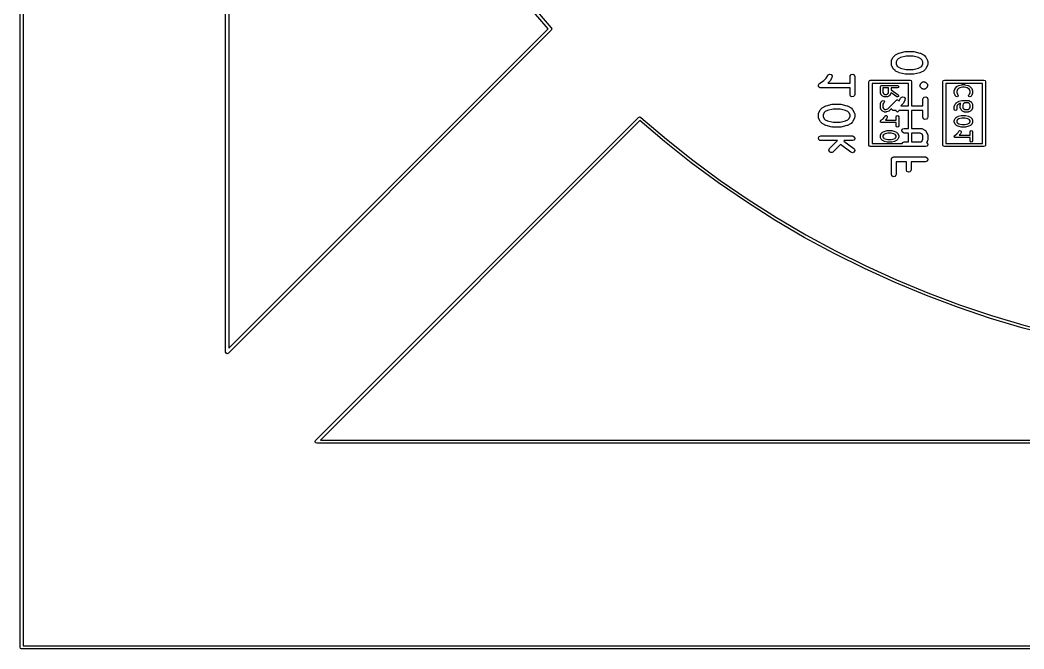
# Model space of a CAD drawing. Extents: x 98.9 to 179, y -122.8 to -42.7.
# Drawn here: x 98.87 to 130.61, y -122.83 to -102.96 of the extents above; entities that cross this region are included whole.
import ezdxf

# ---------------------------------------------------------------- set-up
doc = ezdxf.new("R2010")
doc.units = 0
doc.layers.add('BLACK', color=7, linetype='CONTINUOUS')

msp = doc.modelspace()

# ---------------------------------------------------------------- linework, layer by layer
at = {"layer": 'BLACK', "linetype": 'CONTINUOUS'}
for p, q in [((98.8653, -122.781), (98.8653, -42.7815)), ((98.9653, -42.8315), (98.9653, -122.731)), ((105.365, -113.453), (105.365, -52.1099)), ((105.465, -52.2306), (105.465, -113.332)), ((115.558, -103.239), (114.901, -102.465)), ((114.975, -102.404), (115.653, -103.203)), ((115.662, -103.277), (105.451, -113.488)), ((105.465, -113.332), (115.558, -103.239)), ((115.653, -103.203), (115.662, -103.207)), ((115.662, -103.207), (115.662, -103.208)), ((115.662, -103.208), (115.664, -103.209)), ((115.669, -103.261), (115.662, -103.277)), ((115.664, -103.209), (115.67, -103.226)), ((115.676, -103.245), (115.669, -103.261)), ((115.67, -103.226), (115.676, -103.242)), ((115.676, -103.242), (115.676, -103.243)), ((115.676, -103.243), (115.676, -103.245)), ((126.483, -104.119), (126.531, -104.071)), ((126.531, -104.071), (126.549, -104.058)), ((126.549, -104.058), (126.55, -104.057)), ((126.55, -104.057), (126.646, -104.009)), ((126.646, -104.009), (126.658, -104.006)), ((126.658, -104.006), (126.661, -104.004)), ((126.661, -104.004), (126.852, -103.956)), ((126.879, -104.104), (126.705, -104.147)), ((126.852, -103.956), (126.866, -103.955)), ((126.866, -103.955), (126.87, -103.954)), ((126.87, -103.954), (127.108, -103.954)), ((127.099, -104.104), (126.879, -104.104)), ((127.272, -104.147), (127.099, -104.104)), ((127.108, -103.954), (127.123, -103.957)), ((127.123, -103.957), (127.126, -103.956)), ((127.126, -103.956), (127.316, -104.004)), ((127.316, -104.004), (127.328, -104.009)), ((127.328, -104.009), (127.332, -104.009)), ((127.332, -104.009), (127.427, -104.057)), ((127.427, -104.057), (127.445, -104.07)), ((127.445, -104.07), (127.447, -104.071)), ((127.447, -104.071), (127.494, -104.119)), ((126.414, -104.267), (126.418, -104.241)), ((126.414, -104.362), (126.414, -104.267)), ((126.415, -104.366), (126.414, -104.362)), ((126.414, -104.371), (126.415, -104.366)), ((126.422, -104.396), (126.414, -104.371)), ((126.418, -104.241), (126.421, -104.238)), ((126.421, -104.238), (126.422, -104.233)), ((126.422, -104.233), (126.469, -104.138)), ((126.469, -104.491), (126.422, -104.396)), ((126.469, -104.138), (126.483, -104.12)), ((126.483, -104.12), (126.483, -104.119)), ((126.598, -104.216), (126.564, -104.285)), ((126.564, -104.285), (126.564, -104.345)), ((126.564, -104.345), (126.598, -104.413)), ((126.628, -104.186), (126.598, -104.216)), ((126.598, -104.413), (126.628, -104.443)), ((126.705, -104.147), (126.628, -104.186)), ((127.349, -104.186), (127.272, -104.147)), ((127.38, -104.216), (127.349, -104.186)), ((127.349, -104.443), (127.38, -104.413)), ((127.414, -104.285), (127.38, -104.216)), ((127.38, -104.413), (127.414, -104.345)), ((127.414, -104.345), (127.414, -104.285)), ((127.494, -104.119), (127.507, -104.137)), ((127.507, -104.137), (127.508, -104.138)), ((127.508, -104.138), (127.556, -104.234)), ((127.556, -104.396), (127.508, -104.491)), ((127.556, -104.234), (127.563, -104.258)), ((127.559, -104.388), (127.556, -104.391)), ((127.556, -104.391), (127.556, -104.396)), ((127.564, -104.362), (127.559, -104.388)), ((127.563, -104.258), (127.562, -104.263)), ((127.562, -104.263), (127.564, -104.267)), ((127.564, -104.267), (127.564, -104.362)), ((124.358, -104.794), (124.401, -104.71)), ((124.401, -104.71), (124.416, -104.689)), ((124.416, -104.689), (124.463, -104.668)), ((124.463, -104.668), (124.512, -104.683)), ((124.512, -104.683), (124.541, -104.726)), ((124.541, -104.726), (124.535, -104.777)), ((125.107, -104.743), (125.112, -104.718)), ((125.107, -104.954), (125.107, -104.743)), ((125.112, -104.718), (125.144, -104.678)), ((125.144, -104.678), (125.195, -104.669)), ((125.195, -104.669), (125.239, -104.695)), ((125.239, -104.695), (125.257, -104.743)), ((125.257, -104.743), (125.257, -105.315)), ((126.471, -104.492), (126.469, -104.491)), ((126.483, -104.511), (126.471, -104.492)), ((126.531, -104.558), (126.483, -104.511)), ((126.532, -104.559), (126.531, -104.558)), ((126.55, -104.572), (126.532, -104.559)), ((126.646, -104.62), (126.55, -104.572)), ((126.628, -104.443), (126.705, -104.482)), ((126.649, -104.62), (126.646, -104.62)), ((126.661, -104.626), (126.649, -104.62)), ((126.852, -104.673), (126.661, -104.626)), ((126.705, -104.482), (126.879, -104.525)), ((126.855, -104.673), (126.852, -104.673)), ((126.87, -104.675), (126.855, -104.673)), ((127.108, -104.675), (126.87, -104.675)), ((126.879, -104.525), (127.099, -104.525)), ((127.099, -104.525), (127.272, -104.482)), ((127.111, -104.674), (127.108, -104.675)), ((127.126, -104.673), (127.111, -104.674)), ((127.316, -104.626), (127.126, -104.673)), ((127.272, -104.482), (127.349, -104.443)), ((127.319, -104.624), (127.316, -104.626)), ((127.332, -104.62), (127.319, -104.624)), ((127.427, -104.572), (127.332, -104.62)), ((127.428, -104.571), (127.427, -104.572)), ((127.447, -104.558), (127.428, -104.571)), ((127.494, -104.511), (127.447, -104.558)), ((127.495, -104.509), (127.494, -104.511)), ((127.508, -104.491), (127.495, -104.509)), ((124.108, -105.016), (124.11, -105.012)), ((124.112, -105.037), (124.108, -105.016)), ((124.11, -105.008), (124.123, -104.99)), ((124.11, -105.012), (124.11, -105.008)), ((124.113, -105.059), (124.112, -105.037)), ((124.116, -105.062), (124.113, -105.059)), ((124.123, -104.99), (124.134, -104.971)), ((124.134, -104.971), (124.138, -104.97)), ((124.138, -104.97), (124.14, -104.967)), ((124.14, -104.967), (124.277, -104.875)), ((124.277, -104.875), (124.358, -104.794)), ((124.473, -104.892), (124.411, -104.954)), ((124.411, -104.954), (125.107, -104.954)), ((124.474, -104.89), (124.473, -104.892)), ((124.487, -104.872), (124.474, -104.89)), ((124.535, -104.777), (124.487, -104.872)), ((125.705, -104.91), (125.719, -104.875)), ((125.705, -106.91), (125.705, -104.91)), ((125.719, -104.875), (125.755, -104.86)), ((125.755, -104.86), (127.005, -104.86)), ((125.805, -104.96), (125.805, -106.86)), ((126.955, -104.96), (125.805, -104.96)), ((126.066, -105.065), (126.078, -105.036)), ((126.078, -105.036), (126.106, -105.025)), ((126.106, -105.025), (126.606, -105.025)), ((126.606, -105.025), (126.634, -105.036)), ((126.634, -105.036), (126.646, -105.065)), ((126.955, -105.668), (126.955, -104.96)), ((127.005, -104.86), (127.04, -104.875)), ((127.04, -104.875), (127.055, -104.91)), ((127.055, -104.91), (127.055, -105.668)), ((127.319, -105.022), (127.32, -105.019)), ((127.324, -105.041), (127.319, -105.022)), ((127.32, -105.016), (127.321, -105.013)), ((127.32, -105.019), (127.32, -105.016)), ((127.321, -105.01), (127.332, -104.994)), ((127.321, -105.013), (127.321, -105.01)), ((127.326, -105.061), (127.324, -105.041)), ((127.328, -105.064), (127.326, -105.061)), ((127.332, -104.994), (127.341, -104.976)), ((127.341, -104.976), (127.388, -104.928)), ((127.388, -104.928), (127.396, -104.923)), ((127.396, -104.923), (127.398, -104.92)), ((127.398, -104.92), (127.401, -104.919)), ((127.401, -104.919), (127.409, -104.913)), ((127.409, -104.913), (127.429, -104.912)), ((127.429, -104.912), (127.448, -104.907)), ((127.448, -104.907), (127.454, -104.909)), ((127.454, -104.909), (127.461, -104.909)), ((127.461, -104.909), (127.477, -104.92)), ((127.477, -104.92), (127.494, -104.928)), ((127.494, -104.928), (127.542, -104.976)), ((127.542, -104.976), (127.547, -104.984)), ((127.547, -104.984), (127.55, -104.986)), ((127.55, -104.986), (127.551, -104.989)), ((127.561, -105.048), (127.55, -105.064)), ((127.551, -104.989), (127.551, -104.989)), ((127.551, -104.989), (127.554, -104.991)), ((127.554, -104.991), (127.554, -104.993)), ((127.554, -104.993), (127.557, -104.997)), ((127.557, -104.997), (127.558, -105.017)), ((127.558, -105.017), (127.563, -105.035)), ((127.563, -105.042), (127.561, -105.045)), ((127.561, -105.045), (127.561, -105.048)), ((127.563, -105.035), (127.562, -105.039)), ((127.562, -105.039), (127.563, -105.042)), ((128.041, -104.91), (128.056, -104.875)), ((128.041, -106.91), (128.041, -104.91)), ((128.056, -104.875), (128.091, -104.86)), ((128.091, -104.86), (129.341, -104.86)), ((128.141, -104.96), (128.141, -106.86)), ((129.291, -104.96), (128.141, -104.96)), ((128.438, -105.108), (128.486, -105.06)), ((128.486, -105.06), (128.492, -105.058)), ((128.492, -105.058), (128.496, -105.053)), ((128.496, -105.053), (128.544, -105.029)), ((128.544, -105.029), (128.548, -105.029)), ((128.548, -105.029), (128.552, -105.026)), ((128.552, -105.026), (128.647, -105.002)), ((128.647, -105.002), (128.652, -105.003)), ((128.652, -105.003), (128.657, -105.001)), ((128.657, -105.001), (128.728, -105.001)), ((128.728, -105.001), (128.733, -105.003)), ((128.733, -105.003), (128.738, -105.002)), ((128.738, -105.002), (128.833, -105.026)), ((128.833, -105.026), (128.837, -105.029)), ((128.837, -105.029), (128.841, -105.029)), ((128.841, -105.029), (128.889, -105.053)), ((128.889, -105.053), (128.893, -105.058)), ((128.893, -105.058), (128.899, -105.06)), ((128.899, -105.06), (128.947, -105.108)), ((129.291, -106.86), (129.291, -104.96)), ((129.341, -104.86), (129.377, -104.875)), ((129.377, -104.875), (129.391, -104.91)), ((129.391, -104.91), (129.391, -106.91)), ((124.117, -105.066), (124.116, -105.062)), ((124.134, -105.08), (124.117, -105.066)), ((124.149, -105.096), (124.134, -105.08)), ((124.153, -105.097), (124.149, -105.096)), ((124.156, -105.099), (124.153, -105.097)), ((124.182, -105.104), (124.156, -105.099)), ((125.107, -105.104), (124.182, -105.104)), ((125.107, -105.315), (125.107, -105.104)), ((125.125, -105.363), (125.107, -105.315)), ((125.169, -105.389), (125.125, -105.363)), ((125.252, -105.34), (125.219, -105.38)), ((125.257, -105.315), (125.252, -105.34)), ((126.066, -105.255), (126.066, -105.065)), ((126.069, -105.264), (126.066, -105.255)), ((126.07, -105.273), (126.069, -105.264)), ((126.094, -105.321), (126.07, -105.273)), ((126.099, -105.325), (126.094, -105.321)), ((126.101, -105.331), (126.099, -105.325)), ((126.125, -105.355), (126.101, -105.331)), ((126.131, -105.357), (126.125, -105.355)), ((126.136, -105.362), (126.131, -105.357)), ((126.183, -105.386), (126.136, -105.362)), ((126.146, -105.105), (126.146, -105.246)), ((126.328, -105.105), (126.146, -105.105)), ((126.146, -105.246), (126.162, -105.279)), ((126.162, -105.279), (126.177, -105.294)), ((126.177, -105.294), (126.21, -105.31)), ((126.21, -105.31), (126.263, -105.31)), ((126.263, -105.31), (126.296, -105.294)), ((126.338, -105.362), (126.29, -105.386)), ((126.296, -105.294), (126.311, -105.279)), ((126.311, -105.279), (126.328, -105.246)), ((126.328, -105.246), (126.328, -105.105)), ((126.342, -105.357), (126.338, -105.362)), ((126.348, -105.355), (126.342, -105.357)), ((126.372, -105.331), (126.348, -105.355)), ((126.375, -105.325), (126.372, -105.331)), ((126.38, -105.321), (126.375, -105.325)), ((126.403, -105.273), (126.38, -105.321)), ((126.404, -105.264), (126.403, -105.273)), ((126.406, -105.259), (126.404, -105.264)), ((126.583, -105.383), (126.406, -105.259)), ((126.606, -105.105), (126.408, -105.105)), ((126.408, -105.105), (126.408, -105.163)), ((126.408, -105.163), (126.629, -105.318)), ((126.634, -105.093), (126.606, -105.105)), ((126.639, -105.373), (126.613, -105.39)), ((126.629, -105.318), (126.645, -105.343)), ((126.646, -105.065), (126.634, -105.093)), ((126.645, -105.343), (126.639, -105.373)), ((127.329, -105.066), (127.328, -105.064)), ((127.331, -105.069), (127.329, -105.066)), ((127.332, -105.072), (127.331, -105.069)), ((127.331, -105.069), (127.331, -105.069)), ((127.335, -105.074), (127.332, -105.072)), ((127.341, -105.082), (127.335, -105.074)), ((127.388, -105.13), (127.341, -105.082)), ((127.406, -105.138), (127.388, -105.13)), ((127.422, -105.149), (127.406, -105.138)), ((127.428, -105.148), (127.422, -105.149)), ((127.435, -105.151), (127.428, -105.148)), ((127.453, -105.146), (127.435, -105.151)), ((127.473, -105.145), (127.453, -105.146)), ((127.481, -105.139), (127.473, -105.145)), ((127.484, -105.138), (127.481, -105.139)), ((127.486, -105.135), (127.484, -105.138)), ((127.494, -105.13), (127.486, -105.135)), ((127.542, -105.082), (127.494, -105.13)), ((127.55, -105.064), (127.542, -105.082)), ((128.403, -105.208), (128.405, -105.201)), ((128.403, -105.255), (128.403, -105.208)), ((128.405, -105.261), (128.403, -105.255)), ((128.405, -105.195), (128.428, -105.123)), ((128.405, -105.201), (128.405, -105.195)), ((128.405, -105.268), (128.405, -105.261)), ((128.428, -105.339), (128.405, -105.268)), ((128.428, -105.123), (128.435, -105.116)), ((128.435, -105.346), (128.428, -105.339)), ((128.435, -105.116), (128.438, -105.108)), ((128.438, -105.355), (128.435, -105.346)), ((128.462, -105.379), (128.438, -105.355)), ((128.49, -105.39), (128.462, -105.379)), ((128.501, -105.158), (128.483, -105.214)), ((128.483, -105.214), (128.483, -105.249)), ((128.483, -105.249), (128.501, -105.305)), ((128.518, -105.379), (128.49, -105.39)), ((128.538, -105.121), (128.501, -105.158)), ((128.501, -105.305), (128.518, -105.322)), ((128.518, -105.322), (128.53, -105.35)), ((128.53, -105.35), (128.518, -105.379)), ((128.576, -105.102), (128.538, -105.121)), ((128.662, -105.081), (128.576, -105.102)), ((128.723, -105.081), (128.662, -105.081)), ((128.81, -105.102), (128.723, -105.081)), ((128.847, -105.121), (128.81, -105.102)), ((128.884, -105.158), (128.847, -105.121)), ((128.855, -105.35), (128.867, -105.322)), ((128.867, -105.379), (128.855, -105.35)), ((128.867, -105.322), (128.884, -105.305)), ((128.895, -105.39), (128.867, -105.379)), ((128.903, -105.214), (128.884, -105.158)), ((128.884, -105.305), (128.903, -105.249)), ((128.923, -105.379), (128.895, -105.39)), ((128.903, -105.249), (128.903, -105.214)), ((128.947, -105.355), (128.923, -105.379)), ((128.947, -105.108), (128.951, -105.116)), ((128.951, -105.346), (128.947, -105.355)), ((128.951, -105.116), (128.957, -105.123)), ((128.957, -105.339), (128.951, -105.346)), ((128.957, -105.123), (128.981, -105.195)), ((128.981, -105.268), (128.957, -105.339)), ((128.981, -105.195), (128.98, -105.201)), ((128.98, -105.201), (128.983, -105.208)), ((128.983, -105.255), (128.98, -105.261)), ((128.98, -105.261), (128.981, -105.268)), ((128.983, -105.208), (128.983, -105.255)), ((124.244, -105.724), (124.339, -105.676)), ((124.339, -105.676), (124.351, -105.672)), ((124.351, -105.672), (124.354, -105.67)), ((124.354, -105.67), (124.545, -105.623)), ((124.545, -105.623), (124.56, -105.622)), ((124.56, -105.622), (124.563, -105.621)), ((124.563, -105.621), (124.801, -105.621)), ((124.801, -105.621), (124.816, -105.623)), ((124.816, -105.623), (124.819, -105.623)), ((124.819, -105.623), (125.01, -105.67)), ((125.01, -105.67), (125.022, -105.676)), ((125.022, -105.676), (125.025, -105.676)), ((125.025, -105.676), (125.12, -105.724)), ((125.219, -105.38), (125.169, -105.389)), ((126.066, -105.612), (126.069, -105.604)), ((126.066, -105.731), (126.066, -105.612)), ((126.069, -105.604), (126.07, -105.594)), ((126.07, -105.594), (126.094, -105.547)), ((126.094, -105.547), (126.099, -105.542)), ((126.099, -105.542), (126.101, -105.536)), ((126.101, -105.536), (126.125, -105.513)), ((126.125, -105.513), (126.153, -105.501)), ((126.162, -105.588), (126.146, -105.622)), ((126.146, -105.622), (126.146, -105.722)), ((126.153, -105.501), (126.182, -105.513)), ((126.182, -105.569), (126.162, -105.588)), ((126.182, -105.513), (126.193, -105.541)), ((126.193, -105.541), (126.182, -105.569)), ((126.192, -105.387), (126.183, -105.386)), ((126.201, -105.39), (126.192, -105.387)), ((126.272, -105.39), (126.201, -105.39)), ((126.281, -105.387), (126.272, -105.39)), ((126.29, -105.386), (126.281, -105.387)), ((126.298, -105.768), (126.578, -105.489)), ((126.578, -105.489), (126.59, -105.484)), ((126.613, -105.39), (126.583, -105.383)), ((126.59, -105.484), (126.606, -105.477)), ((126.606, -105.477), (126.634, -105.489)), ((126.634, -105.489), (126.646, -105.517)), ((126.646, -105.528), (126.665, -105.508)), ((126.646, -105.517), (126.646, -105.528)), ((126.665, -105.508), (126.707, -105.424)), ((126.707, -105.424), (126.723, -105.403)), ((126.78, -105.606), (126.717, -105.668)), ((126.717, -105.668), (126.955, -105.668)), ((126.723, -105.403), (126.77, -105.383)), ((126.77, -105.383), (126.819, -105.397)), ((126.781, -105.604), (126.78, -105.606)), ((126.794, -105.586), (126.781, -105.604)), ((126.842, -105.491), (126.794, -105.586)), ((126.819, -105.397), (126.847, -105.44)), ((126.847, -105.44), (126.842, -105.491)), ((127.055, -105.668), (127.414, -105.668)), ((127.414, -105.458), (127.418, -105.432)), ((127.414, -105.668), (127.414, -105.458)), ((127.418, -105.432), (127.451, -105.393)), ((127.451, -105.393), (127.502, -105.384)), ((127.502, -105.384), (127.546, -105.409)), ((127.546, -105.409), (127.564, -105.458)), ((127.564, -105.458), (127.564, -106.029)), ((128.403, -105.684), (128.406, -105.675)), ((128.403, -105.779), (128.403, -105.684)), ((128.406, -105.675), (128.407, -105.666)), ((128.407, -105.666), (128.431, -105.618)), ((128.431, -105.618), (128.436, -105.614)), ((128.436, -105.614), (128.438, -105.608)), ((128.438, -105.608), (128.462, -105.584)), ((128.462, -105.584), (128.466, -105.582)), ((128.466, -105.582), (128.468, -105.579)), ((128.468, -105.579), (128.539, -105.531)), ((128.499, -105.66), (128.483, -105.693)), ((128.483, -105.693), (128.483, -105.779)), ((128.516, -105.643), (128.499, -105.66)), ((128.578, -105.602), (128.516, -105.643)), ((128.539, -105.531), (128.546, -105.53)), ((128.546, -105.53), (128.552, -105.526)), ((128.552, -105.526), (128.647, -105.502)), ((128.609, -105.594), (128.578, -105.602)), ((128.593, -105.636), (128.597, -105.627)), ((128.593, -105.731), (128.593, -105.636)), ((128.597, -105.618), (128.609, -105.594)), ((128.597, -105.627), (128.597, -105.618)), ((128.647, -105.502), (128.652, -105.503)), ((128.652, -105.503), (128.657, -105.501)), ((128.657, -105.501), (128.847, -105.501)), ((128.69, -105.612), (128.673, -105.646)), ((128.673, -105.646), (128.673, -105.722)), ((128.704, -105.598), (128.69, -105.612)), ((128.738, -105.581), (128.704, -105.598)), ((128.838, -105.581), (128.738, -105.581)), ((128.871, -105.598), (128.838, -105.581)), ((128.847, -105.501), (128.856, -105.504)), ((128.856, -105.504), (128.865, -105.505)), ((128.865, -105.505), (128.913, -105.529)), ((128.886, -105.612), (128.871, -105.598)), ((128.903, -105.646), (128.886, -105.612)), ((128.903, -105.722), (128.903, -105.646)), ((128.913, -105.529), (128.917, -105.534)), ((128.917, -105.534), (128.923, -105.536)), ((128.923, -105.536), (128.947, -105.56)), ((128.947, -105.56), (128.95, -105.566)), ((128.95, -105.566), (128.955, -105.571)), ((128.955, -105.571), (128.978, -105.618)), ((128.978, -105.618), (128.979, -105.627)), ((128.979, -105.627), (128.983, -105.636)), ((128.983, -105.636), (128.983, -105.731)), ((124.107, -105.934), (124.112, -105.908)), ((124.107, -106.029), (124.107, -105.934)), ((124.112, -105.908), (124.114, -105.905)), ((124.114, -105.905), (124.115, -105.9)), ((124.115, -105.9), (124.163, -105.805)), ((124.163, -105.805), (124.176, -105.787)), ((124.176, -105.787), (124.177, -105.785)), ((124.177, -105.785), (124.224, -105.738)), ((124.224, -105.738), (124.243, -105.725)), ((124.243, -105.725), (124.244, -105.724)), ((124.291, -105.883), (124.257, -105.951)), ((124.257, -105.951), (124.257, -106.011)), ((124.257, -106.011), (124.291, -106.08)), ((124.322, -105.852), (124.291, -105.883)), ((124.399, -105.814), (124.322, -105.852)), ((124.572, -105.771), (124.399, -105.814)), ((124.792, -105.771), (124.572, -105.771)), ((124.965, -105.814), (124.792, -105.771)), ((125.042, -105.852), (124.965, -105.814)), ((125.073, -105.883), (125.042, -105.852)), ((125.107, -105.951), (125.073, -105.883)), ((125.073, -106.08), (125.107, -106.011)), ((125.107, -106.011), (125.107, -105.951)), ((125.12, -105.724), (125.138, -105.737)), ((125.138, -105.737), (125.14, -105.738)), ((125.14, -105.738), (125.187, -105.785)), ((125.187, -105.785), (125.2, -105.804)), ((125.2, -105.804), (125.201, -105.805)), ((125.201, -105.805), (125.249, -105.9)), ((125.249, -105.9), (125.256, -105.925)), ((125.256, -105.925), (125.255, -105.929)), ((125.255, -105.929), (125.257, -105.934)), ((125.257, -105.934), (125.257, -106.029)), ((126.069, -105.74), (126.066, -105.731)), ((126.07, -105.749), (126.069, -105.74)), ((126.094, -105.797), (126.07, -105.749)), ((126.099, -105.801), (126.094, -105.797)), ((126.101, -105.807), (126.099, -105.801)), ((126.125, -105.831), (126.101, -105.807)), ((126.131, -105.834), (126.125, -105.831)), ((126.136, -105.839), (126.131, -105.834)), ((126.183, -105.862), (126.136, -105.839)), ((126.146, -105.722), (126.162, -105.755)), ((126.162, -105.755), (126.177, -105.77)), ((126.177, -105.77), (126.21, -105.787)), ((126.192, -105.863), (126.183, -105.862)), ((126.201, -105.867), (126.192, -105.863)), ((126.192, -106.041), (126.213, -105.999)), ((126.249, -105.867), (126.201, -105.867)), ((126.21, -105.787), (126.242, -105.787)), ((126.213, -105.999), (126.236, -105.979)), ((126.236, -105.979), (126.267, -105.981)), ((126.242, -105.787), (126.298, -105.768)), ((126.255, -105.864), (126.249, -105.867)), ((126.261, -105.865), (126.255, -105.864)), ((126.333, -105.841), (126.261, -105.865)), ((126.267, -105.981), (126.287, -106.004)), ((126.287, -106.004), (126.284, -106.035)), ((126.34, -105.835), (126.333, -105.841)), ((126.348, -105.831), (126.34, -105.835)), ((126.419, -105.76), (126.348, -105.831)), ((126.42, -105.773), (126.419, -105.76)), ((126.423, -105.776), (126.42, -105.773)), ((126.424, -105.781), (126.423, -105.776)), ((126.441, -105.795), (126.424, -105.781)), ((126.456, -105.81), (126.441, -105.795)), ((126.46, -105.811), (126.456, -105.81)), ((126.463, -105.814), (126.46, -105.811)), ((126.489, -105.818), (126.463, -105.814)), ((126.566, -105.818), (126.489, -105.818)), ((126.566, -105.827), (126.566, -105.818)), ((126.578, -105.855), (126.566, -105.827)), ((126.566, -106.017), (126.578, -105.989)), ((126.606, -105.867), (126.578, -105.855)), ((126.578, -105.989), (126.606, -105.977)), ((126.634, -105.855), (126.606, -105.867)), ((126.606, -105.977), (126.634, -105.989)), ((126.646, -105.827), (126.634, -105.855)), ((126.634, -105.989), (126.646, -106.017)), ((126.955, -105.818), (126.646, -105.818)), ((126.646, -105.818), (126.646, -105.827)), ((126.955, -106.383), (126.955, -105.818)), ((127.414, -105.818), (127.055, -105.818)), ((127.055, -105.818), (127.055, -106.383)), ((127.414, -106.029), (127.414, -105.818)), ((128.414, -105.807), (128.403, -105.779)), ((128.443, -105.819), (128.414, -105.807)), ((128.471, -105.807), (128.443, -105.819)), ((128.483, -105.779), (128.471, -105.807)), ((128.472, -106.029), (128.52, -106.005)), ((128.52, -106.005), (128.524, -106.005)), ((128.524, -106.005), (128.528, -106.002)), ((128.528, -106.002), (128.623, -105.978)), ((128.597, -105.74), (128.593, -105.731)), ((128.597, -105.749), (128.597, -105.74)), ((128.621, -105.797), (128.597, -105.749)), ((128.626, -105.801), (128.621, -105.797)), ((128.623, -105.978), (128.628, -105.979)), ((128.629, -105.807), (128.626, -105.801)), ((128.628, -105.979), (128.633, -105.977)), ((128.652, -105.831), (128.629, -105.807)), ((128.633, -105.977), (128.752, -105.977)), ((128.658, -105.834), (128.652, -105.831)), ((128.663, -105.839), (128.658, -105.834)), ((128.71, -105.862), (128.663, -105.839)), ((128.673, -105.722), (128.69, -105.755)), ((128.69, -105.755), (128.704, -105.77)), ((128.704, -105.77), (128.738, -105.787)), ((128.72, -105.863), (128.71, -105.862)), ((128.728, -105.867), (128.72, -105.863)), ((128.847, -105.867), (128.728, -105.867)), ((128.738, -105.787), (128.838, -105.787)), ((128.752, -105.977), (128.757, -105.979)), ((128.757, -105.979), (128.762, -105.978)), ((128.762, -105.978), (128.857, -106.002)), ((128.838, -105.787), (128.871, -105.77)), ((128.856, -105.863), (128.847, -105.867)), ((128.865, -105.862), (128.856, -105.863)), ((128.857, -106.002), (128.861, -106.005)), ((128.861, -106.005), (128.865, -106.005)), ((128.913, -105.839), (128.865, -105.862)), ((128.865, -106.005), (128.913, -106.029)), ((128.871, -105.77), (128.886, -105.755)), ((128.886, -105.755), (128.903, -105.722)), ((128.917, -105.834), (128.913, -105.839)), ((128.923, -105.831), (128.917, -105.834)), ((128.947, -105.807), (128.923, -105.831)), ((128.95, -105.801), (128.947, -105.807)), ((128.955, -105.797), (128.95, -105.801)), ((128.978, -105.749), (128.955, -105.797)), ((128.979, -105.74), (128.978, -105.749)), ((128.983, -105.731), (128.979, -105.74)), ((108.208, -116.246), (118.419, -106.035)), ((118.458, -106.138), (108.364, -116.231)), ((118.419, -106.035), (118.436, -106.028)), ((118.436, -106.028), (118.452, -106.02)), ((118.452, -106.02), (118.453, -106.021)), ((118.453, -106.021), (118.455, -106.02)), ((118.455, -106.02), (118.471, -106.027)), ((119.24, -106.802), (118.458, -106.138)), ((118.471, -106.027), (118.488, -106.033)), ((118.488, -106.033), (118.489, -106.034)), ((118.489, -106.034), (118.49, -106.035)), ((118.49, -106.035), (118.494, -106.044)), ((118.494, -106.044), (119.3, -106.728)), ((124.109, -106.033), (124.107, -106.029)), ((124.107, -106.038), (124.109, -106.033)), ((124.115, -106.062), (124.107, -106.038)), ((124.163, -106.158), (124.115, -106.062)), ((124.164, -106.159), (124.163, -106.158)), ((124.177, -106.177), (124.164, -106.159)), ((124.224, -106.225), (124.177, -106.177)), ((124.226, -106.226), (124.224, -106.225)), ((124.244, -106.239), (124.226, -106.226)), ((124.339, -106.287), (124.244, -106.239)), ((124.291, -106.08), (124.322, -106.11)), ((124.322, -106.11), (124.399, -106.149)), ((124.342, -106.287), (124.339, -106.287)), ((124.354, -106.292), (124.342, -106.287)), ((124.545, -106.34), (124.354, -106.292)), ((124.399, -106.149), (124.572, -106.192)), ((124.572, -106.192), (124.792, -106.192)), ((124.792, -106.192), (124.965, -106.149)), ((125.01, -106.292), (124.819, -106.34)), ((124.965, -106.149), (125.042, -106.11)), ((125.013, -106.29), (125.01, -106.292)), ((125.025, -106.287), (125.013, -106.29)), ((125.12, -106.239), (125.025, -106.287)), ((125.042, -106.11), (125.073, -106.08)), ((125.121, -106.238), (125.12, -106.239)), ((125.14, -106.225), (125.121, -106.238)), ((125.187, -106.177), (125.14, -106.225)), ((125.188, -106.176), (125.187, -106.177)), ((125.201, -106.158), (125.188, -106.176)), ((125.249, -106.062), (125.201, -106.158)), ((125.25, -106.058), (125.249, -106.062)), ((125.252, -106.055), (125.25, -106.058)), ((125.257, -106.029), (125.252, -106.055)), ((126.066, -106.16), (126.067, -106.156)), ((126.07, -106.171), (126.066, -106.16)), ((126.067, -106.152), (126.073, -106.142)), ((126.067, -106.156), (126.067, -106.152)), ((126.073, -106.182), (126.07, -106.171)), ((126.073, -106.142), (126.078, -106.132)), ((126.076, -106.184), (126.073, -106.182)), ((126.078, -106.188), (126.076, -106.184)), ((126.078, -106.132), (126.081, -106.13)), ((126.088, -106.193), (126.078, -106.188)), ((126.081, -106.13), (126.084, -106.127)), ((126.084, -106.127), (126.152, -106.081)), ((126.098, -106.199), (126.088, -106.193)), ((126.102, -106.198), (126.098, -106.199)), ((126.106, -106.2), (126.102, -106.198)), ((126.566, -106.2), (126.106, -106.2)), ((126.152, -106.081), (126.192, -106.041)), ((126.253, -106.093), (126.226, -106.12)), ((126.226, -106.12), (126.566, -106.12)), ((126.256, -106.087), (126.253, -106.093)), ((126.261, -106.083), (126.256, -106.087)), ((126.284, -106.035), (126.261, -106.083)), ((126.566, -106.12), (126.566, -106.017)), ((126.566, -106.303), (126.566, -106.2)), ((126.578, -106.331), (126.566, -106.303)), ((126.606, -106.343), (126.578, -106.331)), ((126.634, -106.331), (126.606, -106.343)), ((126.646, -106.303), (126.634, -106.331)), ((126.646, -106.017), (126.646, -106.303)), ((127.431, -106.077), (127.414, -106.029)), ((127.476, -106.103), (127.431, -106.077)), ((127.526, -106.094), (127.476, -106.103)), ((127.559, -106.055), (127.526, -106.094)), ((127.564, -106.029), (127.559, -106.055)), ((128.403, -106.136), (128.406, -106.127)), ((128.403, -106.184), (128.403, -106.136)), ((128.406, -106.192), (128.403, -106.184)), ((128.406, -106.127), (128.407, -106.118)), ((128.407, -106.202), (128.406, -106.192)), ((128.407, -106.118), (128.431, -106.071)), ((128.431, -106.249), (128.407, -106.202)), ((128.431, -106.071), (128.436, -106.066)), ((128.436, -106.254), (128.431, -106.249)), ((128.436, -106.066), (128.438, -106.06)), ((128.438, -106.26), (128.436, -106.254)), ((128.438, -106.06), (128.462, -106.036)), ((128.462, -106.283), (128.438, -106.26)), ((128.462, -106.036), (128.468, -106.034)), ((128.468, -106.286), (128.462, -106.283)), ((128.468, -106.034), (128.472, -106.029)), ((128.472, -106.291), (128.468, -106.286)), ((128.52, -106.315), (128.472, -106.291)), ((128.499, -106.112), (128.483, -106.146)), ((128.483, -106.146), (128.483, -106.174)), ((128.483, -106.174), (128.499, -106.208)), ((128.514, -106.098), (128.499, -106.112)), ((128.499, -106.208), (128.514, -106.222)), ((128.552, -106.079), (128.514, -106.098)), ((128.514, -106.222), (128.552, -106.241)), ((128.524, -106.315), (128.52, -106.315)), ((128.528, -106.318), (128.524, -106.315)), ((128.623, -106.342), (128.528, -106.318)), ((128.638, -106.057), (128.552, -106.079)), ((128.552, -106.241), (128.638, -106.263)), ((128.747, -106.057), (128.638, -106.057)), ((128.638, -106.263), (128.747, -106.263)), ((128.833, -106.079), (128.747, -106.057)), ((128.747, -106.263), (128.833, -106.241)), ((128.857, -106.318), (128.762, -106.342)), ((128.871, -106.098), (128.833, -106.079)), ((128.833, -106.241), (128.871, -106.222)), ((128.861, -106.315), (128.857, -106.318)), ((128.865, -106.315), (128.861, -106.315)), ((128.913, -106.291), (128.865, -106.315)), ((128.886, -106.112), (128.871, -106.098)), ((128.871, -106.222), (128.886, -106.208)), ((128.903, -106.146), (128.886, -106.112)), ((128.886, -106.208), (128.903, -106.174)), ((128.903, -106.174), (128.903, -106.146)), ((128.913, -106.029), (128.917, -106.034)), ((128.917, -106.286), (128.913, -106.291)), ((128.917, -106.034), (128.923, -106.036)), ((128.923, -106.283), (128.917, -106.286)), ((128.923, -106.036), (128.947, -106.06)), ((128.947, -106.26), (128.923, -106.283)), ((128.947, -106.06), (128.95, -106.066)), ((128.95, -106.254), (128.947, -106.26)), ((128.95, -106.066), (128.955, -106.071)), ((128.955, -106.249), (128.95, -106.254)), ((128.955, -106.071), (128.978, -106.118)), ((128.978, -106.202), (128.955, -106.249)), ((128.978, -106.118), (128.979, -106.127)), ((128.979, -106.192), (128.978, -106.202)), ((128.979, -106.127), (128.983, -106.136)), ((128.983, -106.184), (128.979, -106.192)), ((128.983, -106.136), (128.983, -106.184)), ((124.108, -106.683), (124.134, -106.638)), ((124.134, -106.638), (124.182, -106.621)), ((124.182, -106.621), (125.182, -106.621)), ((124.548, -106.339), (124.545, -106.34)), ((124.563, -106.342), (124.548, -106.339)), ((124.801, -106.342), (124.563, -106.342)), ((124.804, -106.341), (124.801, -106.342)), ((124.819, -106.34), (124.804, -106.341)), ((125.182, -106.621), (125.208, -106.625)), ((125.208, -106.625), (125.247, -106.658)), ((126.066, -106.612), (126.069, -106.604)), ((126.066, -106.66), (126.066, -106.612)), ((126.069, -106.604), (126.07, -106.594)), ((126.07, -106.594), (126.094, -106.547)), ((126.094, -106.547), (126.099, -106.542)), ((126.099, -106.542), (126.101, -106.536)), ((126.101, -106.536), (126.125, -106.513)), ((126.125, -106.513), (126.131, -106.51)), ((126.131, -106.51), (126.136, -106.505)), ((126.136, -106.505), (126.183, -106.481)), ((126.162, -106.588), (126.146, -106.622)), ((126.146, -106.622), (126.146, -106.65)), ((126.177, -106.574), (126.162, -106.588)), ((126.215, -106.555), (126.177, -106.574)), ((126.183, -106.481), (126.188, -106.481)), ((126.188, -106.481), (126.191, -106.478)), ((126.191, -106.478), (126.287, -106.454)), ((126.301, -106.533), (126.215, -106.555)), ((126.287, -106.454), (126.292, -106.455)), ((126.292, -106.455), (126.296, -106.453)), ((126.296, -106.453), (126.415, -106.453)), ((126.41, -106.533), (126.301, -106.533)), ((126.497, -106.555), (126.41, -106.533)), ((126.415, -106.453), (126.42, -106.455)), ((126.42, -106.455), (126.425, -106.454)), ((126.425, -106.454), (126.52, -106.478)), ((126.534, -106.574), (126.497, -106.555)), ((126.52, -106.478), (126.524, -106.481)), ((126.524, -106.481), (126.528, -106.481)), ((126.528, -106.481), (126.576, -106.505)), ((126.549, -106.588), (126.534, -106.574)), ((126.566, -106.622), (126.549, -106.588)), ((126.566, -106.65), (126.566, -106.622)), ((126.576, -106.505), (126.58, -106.51)), ((126.58, -106.51), (126.586, -106.513)), ((126.586, -106.513), (126.61, -106.536)), ((126.61, -106.536), (126.613, -106.542)), ((126.613, -106.542), (126.618, -106.547)), ((126.618, -106.547), (126.642, -106.594)), ((126.642, -106.594), (126.642, -106.604)), ((126.642, -106.604), (126.646, -106.612)), ((126.646, -106.612), (126.646, -106.66)), ((126.748, -106.444), (126.774, -106.4)), ((126.757, -106.495), (126.748, -106.444)), ((126.796, -106.528), (126.757, -106.495)), ((126.774, -106.4), (126.822, -106.383)), ((126.822, -106.533), (126.796, -106.528)), ((126.822, -106.383), (126.955, -106.383)), ((126.955, -106.533), (126.822, -106.533)), ((126.955, -106.811), (126.955, -106.533)), ((127.055, -106.383), (127.346, -106.383)), ((127.055, -106.533), (127.055, -106.811)), ((127.328, -106.533), (127.055, -106.533)), ((127.385, -106.561), (127.328, -106.533)), ((127.346, -106.383), (127.372, -106.387)), ((127.372, -106.387), (127.375, -106.39)), ((127.375, -106.39), (127.379, -106.39)), ((127.379, -106.39), (127.475, -106.438)), ((127.414, -106.618), (127.385, -106.561)), ((127.414, -106.726), (127.414, -106.618)), ((127.475, -106.438), (127.496, -106.454)), ((127.496, -106.454), (127.5, -106.464)), ((127.5, -106.464), (127.508, -106.472)), ((127.508, -106.472), (127.556, -106.567)), ((127.556, -106.567), (127.563, -106.592)), ((127.563, -106.592), (127.562, -106.596)), ((127.562, -106.596), (127.564, -106.6)), ((127.564, -106.6), (127.564, -106.743)), ((128.403, -106.628), (128.41, -106.619)), ((128.404, -106.632), (128.403, -106.628)), ((128.403, -106.636), (128.404, -106.632)), ((128.407, -106.647), (128.403, -106.636)), ((128.409, -106.658), (128.407, -106.647)), ((128.41, -106.619), (128.414, -106.608)), ((128.414, -106.608), (128.418, -106.606)), ((128.418, -106.606), (128.42, -106.603)), ((128.42, -106.603), (128.489, -106.557)), ((128.489, -106.557), (128.529, -106.517)), ((128.529, -106.517), (128.55, -106.475)), ((128.55, -106.475), (128.573, -106.455)), ((128.59, -106.569), (128.563, -106.596)), ((128.563, -106.596), (128.903, -106.596)), ((128.573, -106.455), (128.603, -106.457)), ((128.592, -106.563), (128.59, -106.569)), ((128.597, -106.559), (128.592, -106.563)), ((128.621, -106.511), (128.597, -106.559)), ((128.603, -106.457), (128.623, -106.481)), ((128.623, -106.481), (128.621, -106.511)), ((128.628, -106.341), (128.623, -106.342)), ((128.633, -106.343), (128.628, -106.341)), ((128.752, -106.343), (128.633, -106.343)), ((128.757, -106.341), (128.752, -106.343)), ((128.762, -106.342), (128.757, -106.341)), ((128.903, -106.493), (128.914, -106.465)), ((128.903, -106.596), (128.903, -106.493)), ((128.914, -106.465), (128.943, -106.453)), ((128.943, -106.453), (128.971, -106.465)), ((128.971, -106.465), (128.983, -106.493)), ((128.983, -106.493), (128.983, -106.779)), ((120.081, -107.467), (119.24, -106.802)), ((119.3, -106.728), (120.139, -107.391)), ((124.117, -106.733), (124.108, -106.683)), ((124.156, -106.766), (124.117, -106.733)), ((124.182, -106.771), (124.156, -106.766)), ((124.715, -106.771), (124.182, -106.771)), ((124.462, -107.024), (124.715, -106.771)), ((124.808, -106.89), (124.568, -107.13)), ((125.137, -107.137), (124.808, -106.89)), ((124.927, -106.771), (124.915, -106.783)), ((124.915, -106.783), (125.227, -107.017)), ((125.182, -106.771), (124.927, -106.771)), ((125.23, -106.753), (125.182, -106.771)), ((125.256, -106.709), (125.23, -106.753)), ((125.247, -106.658), (125.256, -106.709)), ((125.719, -106.945), (125.705, -106.91)), ((125.755, -106.96), (125.719, -106.945)), ((126.815, -106.96), (125.755, -106.96)), ((125.805, -106.86), (126.756, -106.86)), ((126.069, -106.669), (126.066, -106.66)), ((126.07, -106.678), (126.069, -106.669)), ((126.094, -106.725), (126.07, -106.678)), ((126.099, -106.73), (126.094, -106.725)), ((126.101, -106.736), (126.099, -106.73)), ((126.125, -106.76), (126.101, -106.736)), ((126.131, -106.762), (126.125, -106.76)), ((126.136, -106.767), (126.131, -106.762)), ((126.183, -106.791), (126.136, -106.767)), ((126.146, -106.65), (126.162, -106.684)), ((126.162, -106.684), (126.177, -106.698)), ((126.177, -106.698), (126.215, -106.717)), ((126.188, -106.791), (126.183, -106.791)), ((126.191, -106.794), (126.188, -106.791)), ((126.287, -106.818), (126.191, -106.794)), ((126.215, -106.717), (126.301, -106.739)), ((126.292, -106.817), (126.287, -106.818)), ((126.296, -106.819), (126.292, -106.817)), ((126.415, -106.819), (126.296, -106.819)), ((126.301, -106.739), (126.41, -106.739)), ((126.41, -106.739), (126.497, -106.717)), ((126.42, -106.817), (126.415, -106.819)), ((126.425, -106.818), (126.42, -106.817)), ((126.52, -106.794), (126.425, -106.818)), ((126.497, -106.717), (126.534, -106.698)), ((126.524, -106.791), (126.52, -106.794)), ((126.528, -106.791), (126.524, -106.791)), ((126.576, -106.767), (126.528, -106.791)), ((126.534, -106.698), (126.549, -106.684)), ((126.549, -106.684), (126.566, -106.65)), ((126.58, -106.762), (126.576, -106.767)), ((126.586, -106.76), (126.58, -106.762)), ((126.61, -106.736), (126.586, -106.76)), ((126.613, -106.73), (126.61, -106.736)), ((126.618, -106.725), (126.613, -106.73)), ((126.642, -106.678), (126.618, -106.725)), ((126.646, -106.66), (126.642, -106.669)), ((126.642, -106.669), (126.642, -106.678)), ((126.756, -106.86), (126.774, -106.829)), ((126.774, -106.829), (126.822, -106.811)), ((126.822, -106.961), (126.815, -106.96)), ((126.822, -106.811), (126.955, -106.811)), ((127.489, -106.961), (126.822, -106.961)), ((127.055, -106.811), (127.362, -106.811)), ((127.362, -106.811), (127.38, -106.794)), ((127.38, -106.794), (127.414, -106.726)), ((127.537, -106.944), (127.489, -106.961)), ((127.556, -106.777), (127.53, -106.829)), ((127.53, -106.829), (127.554, -106.849)), ((127.563, -106.899), (127.537, -106.944)), ((127.554, -106.849), (127.563, -106.899)), ((127.559, -106.769), (127.556, -106.772)), ((127.556, -106.772), (127.556, -106.777)), ((127.564, -106.743), (127.559, -106.769)), ((128.056, -106.945), (128.041, -106.91)), ((128.091, -106.96), (128.056, -106.945)), ((129.341, -106.96), (128.091, -106.96)), ((128.141, -106.86), (129.291, -106.86)), ((128.413, -106.661), (128.409, -106.658)), ((128.414, -106.664), (128.413, -106.661)), ((128.425, -106.669), (128.414, -106.664)), ((128.435, -106.675), (128.425, -106.669)), ((128.439, -106.675), (128.435, -106.675)), ((128.443, -106.676), (128.439, -106.675)), ((128.903, -106.676), (128.443, -106.676)), ((128.903, -106.779), (128.903, -106.676)), ((128.914, -106.807), (128.903, -106.779)), ((128.943, -106.819), (128.914, -106.807)), ((128.971, -106.807), (128.943, -106.819)), ((128.983, -106.779), (128.971, -106.807)), ((129.377, -106.945), (129.341, -106.96)), ((129.391, -106.91), (129.377, -106.945)), ((124.441, -107.07), (124.462, -107.024)), ((124.454, -107.12), (124.441, -107.07)), ((124.496, -107.149), (124.454, -107.12)), ((124.547, -107.145), (124.496, -107.149)), ((124.568, -107.13), (124.547, -107.145)), ((125.186, -107.151), (125.137, -107.137)), ((125.233, -107.131), (125.186, -107.151)), ((125.227, -107.017), (125.245, -107.036)), ((125.256, -107.086), (125.233, -107.131)), ((125.245, -107.036), (125.256, -107.086)), ((120.945, -108.103), (120.081, -107.467)), ((120.139, -107.391), (121, -108.025)), ((126.414, -107.362), (126.415, -107.353)), ((126.414, -107.838), (126.414, -107.362)), ((126.415, -107.349), (126.417, -107.346)), ((126.415, -107.353), (126.415, -107.349)), ((126.417, -107.346), (126.418, -107.337)), ((126.418, -107.337), (126.431, -107.322)), ((126.431, -107.322), (126.441, -107.305)), ((126.441, -107.305), (126.447, -107.303)), ((126.447, -107.303), (126.451, -107.297)), ((126.451, -107.297), (126.47, -107.294)), ((126.47, -107.294), (126.489, -107.287)), ((126.489, -107.287), (127.489, -107.287)), ((126.89, -107.437), (126.564, -107.437)), ((126.564, -107.437), (126.564, -107.838)), ((126.89, -107.696), (126.89, -107.437)), ((127.489, -107.437), (127.04, -107.437)), ((127.04, -107.437), (127.04, -107.696)), ((127.489, -107.287), (127.514, -107.292)), ((127.537, -107.42), (127.489, -107.437)), ((127.514, -107.292), (127.554, -107.325)), ((127.563, -107.375), (127.537, -107.42)), ((127.554, -107.325), (127.563, -107.375)), ((126.431, -107.887), (126.414, -107.838)), ((126.476, -107.912), (126.431, -107.887)), ((126.526, -107.903), (126.476, -107.912)), ((126.559, -107.864), (126.526, -107.903)), ((126.564, -107.838), (126.559, -107.864)), ((126.908, -107.744), (126.89, -107.696)), ((126.952, -107.769), (126.908, -107.744)), ((127.002, -107.761), (126.952, -107.769)), ((127.035, -107.721), (127.002, -107.761)), ((127.04, -107.696), (127.035, -107.721)), ((121.83, -108.708), (120.945, -108.103)), ((121, -108.025), (121.882, -108.628)), ((122.735, -109.283), (121.83, -108.708)), ((121.882, -108.628), (122.785, -109.201)), ((123.66, -109.826), (122.735, -109.283)), ((122.785, -109.201), (123.707, -109.742)), ((123.707, -109.742), (124.647, -110.252)), ((124.603, -110.336), (123.66, -109.826)), ((125.563, -110.814), (124.603, -110.336)), ((124.647, -110.252), (125.604, -110.728)), ((125.604, -110.728), (126.577, -111.171)), ((126.539, -111.258), (125.563, -110.814)), ((127.53, -111.669), (126.539, -111.258)), ((126.577, -111.171), (127.565, -111.58)), ((128.535, -112.045), (127.53, -111.669)), ((127.565, -111.58), (128.566, -111.955)), ((128.566, -111.955), (129.58, -112.295)), ((129.551, -112.386), (128.535, -112.045)), ((129.58, -112.295), (130.605, -112.6)), ((130.579, -112.692), (129.551, -112.386)), ((130.605, -112.6), (131.64, -112.869)), ((131.617, -112.962), (130.579, -112.692)), ((105.38, -113.488), (105.365, -113.453)), ((105.415, -113.503), (105.38, -113.488)), ((105.451, -113.488), (105.415, -113.503)), ((108.194, -116.281), (108.208, -116.246)), ((108.208, -116.317), (108.194, -116.281)), ((108.244, -116.331), (108.208, -116.317)), ((136.915, -116.331), (108.244, -116.331)), ((108.364, -116.231), (136.865, -116.231)), ((98.8799, -122.817), (98.8653, -122.781)), ((98.9153, -122.831), (98.8799, -122.817)), ((178.915, -122.831), (98.9153, -122.831)), ((98.9653, -122.731), (178.865, -122.731))]:
    msp.add_line(p, q, dxfattribs=at)

doc.saveas('drawing.dxf')
